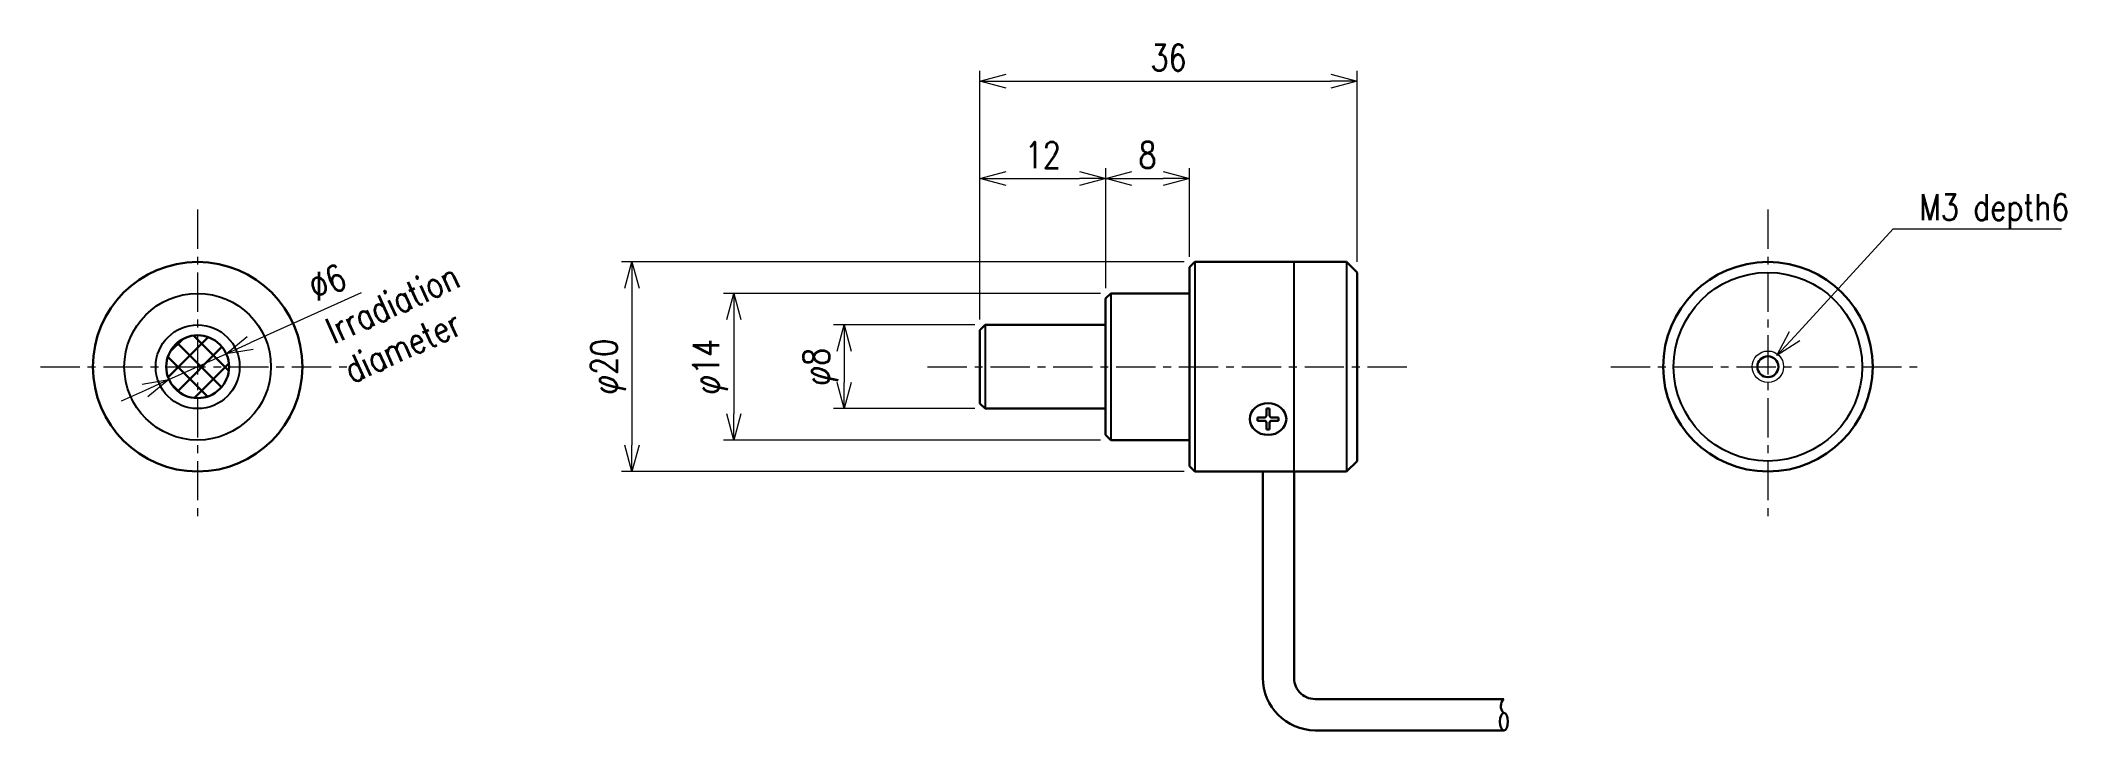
# Model space of a CAD drawing. Header units: millimetres. Extents: x 48 to 242, y 21 to 87.
import ezdxf
from ezdxf import colors
from ezdxf.entities.mleader import LeaderData, LeaderLine
from ezdxf.math import Vec2, Vec3

# ---------------------------------------------------------------- set-up
doc = ezdxf.new("R2010")
doc.units = ezdxf.units.MM
doc.linetypes.add('CENTER', pattern=[2, 1.25, -0.25, 0.25, -0.25])
doc.layers.get('0').update_dxf_attribs({"lineweight": 30})
doc.layers.get('Defpoints').update_dxf_attribs({"lineweight": 9})
doc.layers.add('2KD_寸法１', color=7, linetype='Continuous', lineweight=15)
doc.layers.add('2KD_寸法１ @ 1', color=7, linetype='Continuous', lineweight=15)
doc.styles.get("Standard").update_dxf_attribs({"font": 'simplex.shx', "width": 0.8, "bigfont": 'extfont.shx'})
doc.dimstyles.new('KD-STD', dxfattribs={"dimscale": 0, "dimtxt": 2.5, "dimasz": 2.5, "dimexe": 1, "dimexo": 1, "dimgap": 1, "dimtad": 1, "dimdsep": 46, "dimtxsty": 'Standard', "dimblk": 'OPEN30', "dimcen": 0, "dimadec": 0, "dimazin": 0, "dimtfac": 1, "dimtmove": 0, "dimatfit": 3, "dimldrblk": 'OPEN30', "dimfxl": 1, "dimtolj": 1, "dimtzin": 0, "dimlwd": 15, "dimlwe": 15, "dimarcsym": 0})

# ---------------------------------------------------------------- blocks, each defined once
blk = doc.blocks.new('_Open30')
at = {"lineweight": -2}
for p, q in [((-1, 0.268), (0, 0)), ((0, 0), (-1, -0.268)), ((0, 0), (-1, 0))]:
    blk.add_line(p, q, dxfattribs=at)
blk = doc.blocks.new('*D63')
at = {"layer": '2KD_寸法１', "color": 0, "lineweight": 15}
for p, q in [((137.53, 59.71), (124.06, 59.71)), ((125.06, 57.21), (125.06, 54.21)), ((137.53, 51.71), (124.06, 51.71))]:
    blk.add_line(p, q, dxfattribs=at)
at = {"layer": 'Defpoints', "color": 0}
for p in [(138.53, 59.71), (125.06, 51.71), (138.53, 51.71)]:
    blk.add_point(p, dxfattribs=at)
at = {"layer": '2KD_寸法１', "color": 0, "lineweight": 15, "xscale": 2.5, "yscale": 2.5, "zscale": 2.5}
for p, rotation in [((125.06, 59.71), 90), ((125.06, 51.71), 270)]:
    blk.add_blockref('_Open30', p, dxfattribs=dict(at, rotation=rotation))
at = {"layer": '2KD_寸法１', "color": 0, "insert": (122.81, 55.71), "char_height": 2.5, "attachment_point": 5, "rotation": 90}
blk.add_mtext('\\A1;φ8', dxfattribs=at)
blk = doc.blocks.new('*D64')
at = {"layer": '2KD_寸法１', "color": 0, "lineweight": 15}
for p, q in [((149.53, 62.71), (113.54, 62.71)), ((114.54, 60.21), (114.54, 51.21)), ((149.53, 48.71), (113.54, 48.71))]:
    blk.add_line(p, q, dxfattribs=at)
at = {"layer": 'Defpoints', "color": 0}
for p in [(150.53, 62.71), (114.54, 48.71), (150.53, 48.71)]:
    blk.add_point(p, dxfattribs=at)
at = {"layer": '2KD_寸法１', "color": 0, "lineweight": 15, "xscale": 2.5, "yscale": 2.5, "zscale": 2.5}
for p, rotation in [((114.54, 62.71), 90), ((114.54, 48.71), 270)]:
    blk.add_blockref('_Open30', p, dxfattribs=dict(at, rotation=rotation))
at = {"layer": '2KD_寸法１', "color": 0, "insert": (112.29, 55.71), "char_height": 2.5, "attachment_point": 5, "rotation": 90}
blk.add_mtext('\\A1;φ14', dxfattribs=at)
blk = doc.blocks.new('*D65')
at = {"layer": '2KD_寸法１', "color": 0, "lineweight": 15}
for p, q in [((138.03, 60.21), (138.03, 74.68)), ((140.53, 73.68), (147.53, 73.68)), ((150.03, 63.21), (150.03, 74.68))]:
    blk.add_line(p, q, dxfattribs=at)
at = {"layer": 'Defpoints', "color": 0}
for p in [(150.03, 73.68), (150.03, 62.21), (138.03, 59.21)]:
    blk.add_point(p, dxfattribs=at)
at = {"layer": '2KD_寸法１', "color": 0, "lineweight": 15, "xscale": 2.5, "yscale": 2.5, "zscale": 2.5, "rotation": 180}
blk.add_blockref('_Open30', (138.03, 73.68), dxfattribs=at)
at = {"layer": '2KD_寸法１', "color": 0, "lineweight": 15, "xscale": 2.5, "yscale": 2.5, "zscale": 2.5}
blk.add_blockref('_Open30', (150.03, 73.68), dxfattribs=at)
at = {"layer": '2KD_寸法１', "color": 0, "insert": (144.03, 75.93), "char_height": 2.5, "attachment_point": 5}
blk.add_mtext('\\A1;12', dxfattribs=at)
blk = doc.blocks.new('*D66')
at = {"layer": '2KD_寸法１', "color": 0, "lineweight": 15}
for p, q in [((150.03, 63.21), (150.03, 74.68)), ((152.53, 73.68), (155.53, 73.68)), ((158.03, 66.21), (158.03, 74.68))]:
    blk.add_line(p, q, dxfattribs=at)
at = {"layer": 'Defpoints', "color": 0}
for p in [(158.03, 73.68), (158.03, 65.21), (150.03, 62.21)]:
    blk.add_point(p, dxfattribs=at)
at = {"layer": '2KD_寸法１', "color": 0, "lineweight": 15, "xscale": 2.5, "yscale": 2.5, "zscale": 2.5, "rotation": 180}
blk.add_blockref('_Open30', (150.03, 73.68), dxfattribs=at)
at = {"layer": '2KD_寸法１', "color": 0, "lineweight": 15, "xscale": 2.5, "yscale": 2.5, "zscale": 2.5}
blk.add_blockref('_Open30', (158.03, 73.68), dxfattribs=at)
at = {"layer": '2KD_寸法１', "color": 0, "insert": (154.03, 75.93), "char_height": 2.5, "attachment_point": 5}
blk.add_mtext('\\A1;8', dxfattribs=at)
blk = doc.blocks.new('*D67')
at = {"layer": '2KD_寸法１', "color": 0, "lineweight": 15}
for p, q in [((138.03, 60.21), (138.03, 83.96)), ((174.03, 65.71), (174.03, 83.96)), ((140.53, 82.96), (171.53, 82.96))]:
    blk.add_line(p, q, dxfattribs=at)
at = {"layer": 'Defpoints', "color": 0}
for p in [(174.03, 82.96), (174.03, 64.71), (138.03, 59.21)]:
    blk.add_point(p, dxfattribs=at)
at = {"layer": '2KD_寸法１', "color": 0, "lineweight": 15, "xscale": 2.5, "yscale": 2.5, "zscale": 2.5, "rotation": 180}
blk.add_blockref('_Open30', (138.03, 82.96), dxfattribs=at)
at = {"layer": '2KD_寸法１', "color": 0, "lineweight": 15, "xscale": 2.5, "yscale": 2.5, "zscale": 2.5}
blk.add_blockref('_Open30', (174.03, 82.96), dxfattribs=at)
at = {"layer": '2KD_寸法１', "color": 0, "insert": (156.03, 85.21), "char_height": 2.5, "attachment_point": 5}
blk.add_mtext('\\A1;36', dxfattribs=at)
blk = doc.blocks.new('*D68')
at = {"layer": '2KD_寸法１', "color": 0, "lineweight": 15}
for p, q in [((78.96, 62.76), (68.36, 57.98)), ((60.61, 54.48), (66.08, 56.95)), ((58.34, 53.45), (56.06, 52.42))]:
    blk.add_line(p, q, dxfattribs=at)
at = {"layer": 'Defpoints', "color": 0}
for p in [(66.08, 56.95), (60.61, 54.48)]:
    blk.add_point(p, dxfattribs=at)
at = {"layer": '2KD_寸法１', "color": 0, "lineweight": 15, "xscale": 2.5, "yscale": 2.5, "zscale": 2.5}
for p, rotation in [((66.08, 56.95), 204.3015132483496), ((60.61, 54.48), 24.30151324834963)]:
    blk.add_blockref('_Open30', p, dxfattribs=dict(at, rotation=rotation))
at = {"layer": '2KD_寸法１', "color": 0, "insert": (75.73, 63.77), "char_height": 2.5, "attachment_point": 5, "rotation": 24.3015}
blk.add_mtext('\\A1;∅6', dxfattribs=at)
blk = doc.blocks.new('*D69')
at = {"layer": '2KD_寸法１', "color": 0, "lineweight": 15}
for p, q in [((157.53, 65.71), (103.81, 65.71)), ((104.81, 63.21), (104.81, 48.21)), ((157.53, 45.71), (103.81, 45.71))]:
    blk.add_line(p, q, dxfattribs=at)
at = {"layer": 'Defpoints', "color": 0}
for p in [(158.53, 65.71), (104.81, 45.71), (158.53, 45.71)]:
    blk.add_point(p, dxfattribs=at)
at = {"layer": '2KD_寸法１', "color": 0, "lineweight": 15, "xscale": 2.5, "yscale": 2.5, "zscale": 2.5}
for p, rotation in [((104.81, 65.71), 90), ((104.81, 45.71), 270)]:
    blk.add_blockref('_Open30', p, dxfattribs=dict(at, rotation=rotation))
at = {"layer": '2KD_寸法１', "color": 0, "insert": (102.56, 55.71), "char_height": 2.5, "attachment_point": 5, "rotation": 90}
blk.add_mtext('\\A1;φ20', dxfattribs=at)
blk = doc.blocks.new('A$C6EF93A40')
h = blk.add_hatch()
h.set_pattern_fill('ANSI37', color=256, scale=0.5, style=0)
h.set_pattern_definition([(45, (-132.7182, -185.6808), (-1.122532, 1.122532), []), (135, (-132.7182, -185.6808), (-1.122532, -1.122532), [])])
h.paths.add_polyline_path([(-3, 0, 1), (3, 0, 1)])
for radius in [10, 3]:
    blk.add_circle((0, 0), radius)
at = {"lineweight": -3}
for radius in [7, 4]:
    blk.add_circle((0, 0), radius, dxfattribs=at)
blk = doc.blocks.new('A$C6B5B6D12')
for p, q in [((-16, 9.5), (-15.5, 10)), ((-6, 10), (-15.5, 10)), ((-6, 10), (-1, 10)), ((0, 9), (-1, 10)), ((-16, 9.5), (-16, -9.5)), ((0, 9), (0, -9)), ((-24, 6.5), (-23.5, 7)), ((-24, 6.5), (-24, -6.5)), ((-16, 7), (-23.5, 7)), ((-36, 3.5), (-35.5, 4)), ((-35.5, 4), (-36, 3.5)), ((-35.5, 4), (-24, 4)), ((-36, -3.5), (-36, 3.5)), ((-36, -3.5), (-35.5, -4)), ((-24, -4), (-35.5, -4)), ((-8.85, -4.85), (-9.5, -4.85)), ((-9.5, -4.85), (-9.5, -5.15)), ((-8.85, -5.15), (-9.5, -5.15)), ((-8.65, -4), (-8.65, -4.65)), ((-8.35, -4), (-8.65, -4)), ((-8.65, -5.35), (-8.65, -6)), ((-8.35, -4), (-8.35, -4.65)), ((-8.35, -5.35), (-8.35, -6)), ((-7.5, -4.85), (-8.15, -4.85)), ((-7.5, -5.15), (-8.15, -5.15)), ((-7.5, -4.85), (-7.5, -5.15)), ((-24, -6.5), (-23.5, -7)), ((-23.5, -7), (-16, -7)), ((-8.35, -6), (-8.65, -6)), ((-16, -9.5), (-15.5, -10)), ((0, -9), (-1, -10)), ((-15.5, -10), (-6, -10)), ((-9, -10), (-9, -29.69)), ((-1, -10), (-6, -10)), ((-6, -10), (-6, -29.92)), ((-4.01, -31.72), (14.02, -31.72)), ((-3.99, -34.72), (14.02, -34.72))]:
    blk.add_line(p, q)
at = {"lineweight": -3}
for p, q in [((-15.5, 10), (-15.5, -10)), ((-6, -10), (-6, 10)), ((-6, -10), (-6, 10)), ((-1, 10), (-1, -10)), ((-23.5, 7), (-23.5, -7)), ((-35.5, 4), (-35.5, -4))]:
    blk.add_line(p, q, dxfattribs=at)
for centre, radius, start, end in [((-8.85, -4.65), 0.2, 269.9682, 0), ((-8.85, -5.35), 0.2, 359.9682, 90), ((-8.15, -4.65), 0.2, 179.9682, 270), ((-8.15, -5.35), 0.2, 89.9682, 180), ((-3.95, -29.67), 5.05, 180.2378, 269.4919), ((-4.01, -29.72), 2, 174.3543, 270), ((14.66, -32.4), 0.936, 133.6168, 223.318)]:
    blk.add_arc(centre, radius, start, end)
blk.add_ellipse((-8.5, -5), major_axis=(-1.75, 0), ratio=0.866025)
blk.add_ellipse((14.02, -33.88), major_axis=(0, 0.842), ratio=0.448876, start_param=1.570796326794907, end_param=7.853981633974493)
blk = doc.blocks.new('A$C0EBC331D')
for radius in [10, 1]:
    blk.add_circle((0, 0), radius)
at = {"lineweight": -3}
blk.add_circle((0, 0), 9, dxfattribs=at)
at = {"lineweight": 5, "ltscale": 0.5}
blk.add_circle((0, 0), 1.5, dxfattribs=at)

msp = doc.modelspace()

# ---------------------------------------------------------------- linework, layer by layer
at = {"layer": '2KD_寸法１', "linetype": 'CENTER', "ltscale": 3}
for p, q in [((63.349, 70.712), (63.349, 40.712)), ((213.246, 70.712), (213.246, 40.712)), ((48.349, 55.712), (78.349, 55.712)), ((133.027, 55.712), (179.027, 55.712)), ((198.246, 55.712), (228.246, 55.712))]:
    msp.add_line(p, q, dxfattribs=at)

# ---------------------------------------------------------------- block references
for name, p in [('A$C6EF93A40', (63.349, 55.712)), ('A$C6B5B6D12', (174.027, 55.712)), ('A$C0EBC331D', (213.246, 55.712))]:
    msp.add_blockref(name, p)

# ---------------------------------------------------------------- texts
at = {"layer": '2KD_寸法１ @ 1', "insert": (75.3, 60.142), "char_height": 2.5, "width": 14.06849, "attachment_point": 1, "rotation": 24.43478}
msp.add_mtext('Irradiation diameter', dxfattribs=at)

# ---------------------------------------------------------------- dimensions: what is measured, and where the dimension line sits
at = {"layer": '2KD_寸法１ @ 1'}
for base, p1, p2, picture, middle in [((174.027, 82.96), (138.027, 59.212), (174.027, 64.712), '*D67', (156.027, 85.21)), ((150.027, 73.677), (138.027, 59.212), (150.027, 62.212), '*D65', (144.027, 75.927)), ((158.027, 73.677), (150.027, 62.212), (158.027, 65.212), '*D66', (154.027, 75.927))]:
    dim = msp.add_linear_dim(base=base, p1=p1, p2=p2, dimstyle='KD-STD', override={"dimscale": 1, "dimtix": 0, "dimtofl": 1, "dimtmove": 0, "dimatfit": 3}, dxfattribs=at)
    dim.commit()
    dim.dimension.update_dxf_attribs({"geometry": picture, "text_midpoint": middle})
dim = msp.add_diameter_dim_2p(p1=(60.615, 54.477), p2=(66.083, 56.946), dimstyle='KD-STD', override={"dimscale": 1, "dimtix": 0, "dimtofl": 1, "dimtmove": 0, "dimatfit": 3}, dxfattribs=at)
dim.commit()
dim.dimension.update_dxf_attribs({"geometry": '*D68', "text_midpoint": (76.655, 61.72), "dimtype": 163})
for base, p1, p2, override, picture, middle in [((104.808, 45.712), (158.527, 65.712), (158.527, 45.712), {"dimscale": 1, "dimtix": 0, "dimtofl": 1, "dimtmove": 0, "dimatfit": 3, "dimtfillclr": 256}, '*D69', (102.558, 55.712)), ((114.535, 48.712), (150.527, 62.712), (150.527, 48.712), {"dimscale": 1, "dimtix": 0, "dimtofl": 1, "dimtmove": 0, "dimatfit": 3}, '*D64', (112.285, 55.712)), ((125.055, 51.712), (138.527, 59.712), (138.527, 51.712), {"dimscale": 1, "dimtix": 0, "dimtofl": 1, "dimtmove": 0, "dimatfit": 3}, '*D63', (122.805, 55.712))]:
    dim = msp.add_linear_dim(base=base, p1=p1, p2=p2, angle=90, text='φ<>', dimstyle='KD-STD', override=override, dxfattribs=at)
    dim.commit()
    dim.dimension.update_dxf_attribs({"geometry": picture, "text_midpoint": middle})

# ---------------------------------------------------------------- leaders
ml = msp.add_multileader_mtext('Standard', dxfattribs=at)
ml.set_content('M3 depth6', color=256)
ml.set_leader_properties(lineweight=15)
ml.set_arrow_properties(name='OPEN30')
ml.build(insert=Vec2(0, 0))
ml.multileader.update_dxf_attribs({"text_left_attachment_type": 6, "text_right_attachment_type": 6, "dogleg_length": 1.5, "arrow_head_size": 2.5})
ctx = ml.context
ctx.base_point, ctx.char_height, ctx.arrow_head_size, ctx.landing_gap_size, ctx.plane_origin = Vec3(226.689, 68.86), 2.5, 2.5, 1, Vec3(214.112, 56.779)
ctx.left_attachment, ctx.right_attachment = 6, 6
notes = []
notes.append((ctx, [(0, (1, 1, 0), (225.189, 68.86), (1, 0), 1.5, [(0, [(214.112, 56.779)], 0, [])])]))
ctx.mtext.insert, ctx.mtext.flow_direction = Vec3(227.689, 72.193), 5
for ctx, leaders in notes:
    for number, flags, end, landing, length, lines in leaders:
        leader = LeaderData()
        leader.index, (leader.has_last_leader_line, leader.has_dogleg_vector, leader.attachment_direction) = number, flags
        leader.last_leader_point, leader.dogleg_vector, leader.dogleg_length = Vec3(end), Vec3(landing), length
        for number, points, colour, breaks in lines:
            line = LeaderLine()
            line.index, line.vertices, line.color, line.breaks = number, Vec3.list(points), colors.encode_raw_color(colour), breaks
            leader.lines.append(line)
        ctx.leaders.append(leader)

doc.saveas('drawing.dxf')
